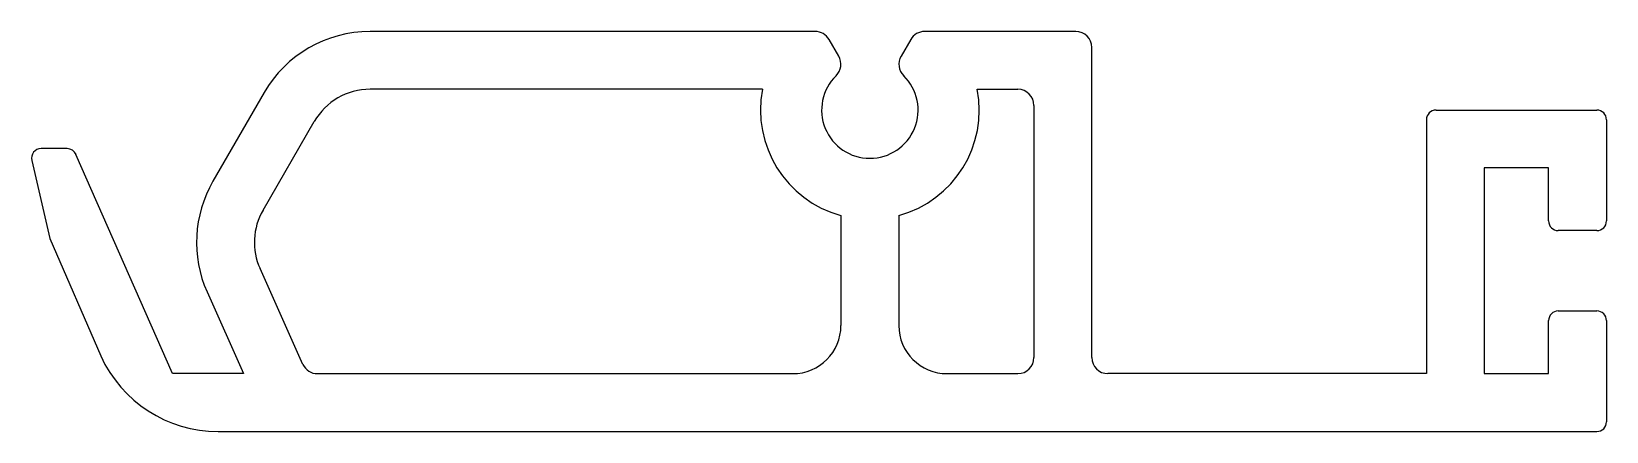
# Model space of a CAD drawing. Extents: x 861.4 to 910.3, y 476.7 to 489.1.
import ezdxf

# ---------------------------------------------------------------- set-up
doc = ezdxf.new("R2010")
doc.units = 0
doc.layers.add('TEXT', color=7, linetype='CONTINUOUS')

msp = doc.modelspace()

# ---------------------------------------------------------------- linework, layer by layer
at = {"layer": 'TEXT'}
for p, q in [((885.736, 489.112), (871.898, 489.112)), ((886.468, 488.343), (886.169, 488.862)), ((888.705, 488.862), (888.405, 488.343)), ((893.837, 489.112), (889.138, 489.112)), ((894.337, 478.966), (894.337, 488.612)), ((868.607, 487.212), (867.013, 484.451)), ((884.099, 487.312), (871.898, 487.312)), ((890.775, 487.312), (892.037, 487.312)), ((892.537, 486.812), (892.537, 478.966)), ((868.571, 483.55), (870.166, 486.312)), ((904.737, 486.366), (904.737, 478.466)), ((905.037, 486.666), (910.037, 486.666)), ((910.337, 486.366), (910.337, 483.216)), ((862.483, 485.466), (861.674, 485.466)), ((865.758, 478.466), (862.757, 485.286)), ((861.382, 485.098), (861.943, 482.666)), ((908.537, 484.866), (906.537, 484.866)), ((906.537, 484.866), (906.537, 478.466)), ((908.537, 483.216), (908.537, 484.866)), ((886.537, 483.387), (886.537, 479.966)), ((888.337, 483.387), (888.337, 479.966)), ((910.037, 482.916), (908.837, 482.916)), ((861.943, 482.666), (863.528, 479.018)), ((869.812, 478.754), (868.478, 481.733)), ((866.831, 481.007), (867.961, 478.466)), ((908.837, 480.416), (910.037, 480.416)), ((908.537, 478.466), (908.537, 480.116)), ((910.337, 480.116), (910.337, 476.966)), ((867.961, 478.466), (865.758, 478.466)), ((870.265, 478.466), (885.037, 478.466)), ((889.837, 478.466), (890.176, 478.466)), ((890.176, 478.466), (892.037, 478.466)), ((904.737, 478.466), (894.837, 478.466)), ((906.537, 478.466), (908.537, 478.466)), ((867.173, 476.666), (910.037, 476.666))]:
    msp.add_line(p, q, dxfattribs=at)
for centre, radius, start, end in [((871.898, 485.312), 3.8, 90, 150), ((885.736, 488.612), 0.5, 30, 90), ((889.138, 488.612), 0.5, 90, 150), ((893.837, 488.612), 0.5, 0, 90), ((886.035, 488.093), 0.5, 314.4775, 30), ((888.838, 488.093), 0.5, 150, 225.5225), ((887.437, 486.666), 1.5, 134.4775, 45.5225), ((871.898, 485.312), 2, 90, 150), ((887.437, 486.666), 3.4, 169.0426, 254.6505), ((887.437, 486.666), 3.4, 285.3495, 10.9574), ((892.037, 486.812), 0.5, 0, 90), ((905.037, 486.366), 0.3, 90, 180), ((910.037, 486.366), 0.3, 0, 90), ((861.674, 485.166), 0.3, 90, 193), ((862.483, 485.166), 0.3, 23.7457, 90), ((870.304, 482.551), 3.8, 150, 203.9612), ((870.303, 482.55), 2, 150, 204.1194), ((908.837, 483.216), 0.3, 180, 270), ((910.037, 483.216), 0.3, 270, 0), ((908.837, 480.116), 0.3, 90, 180), ((910.037, 480.116), 0.3, 0, 90), ((885.037, 479.966), 1.5, 270, 360), ((889.837, 479.966), 1.5, 180, 270), ((867.173, 480.666), 4, 204.3284, 270), ((892.037, 478.966), 0.5, 270, 0), ((894.837, 478.966), 0.5, 180, 270), ((870.265, 478.966), 0.5, 205.0259, 270), ((910.037, 476.966), 0.3, 270, 0)]:
    msp.add_arc(centre, radius, start, end, dxfattribs=at)

doc.saveas('drawing.dxf')
